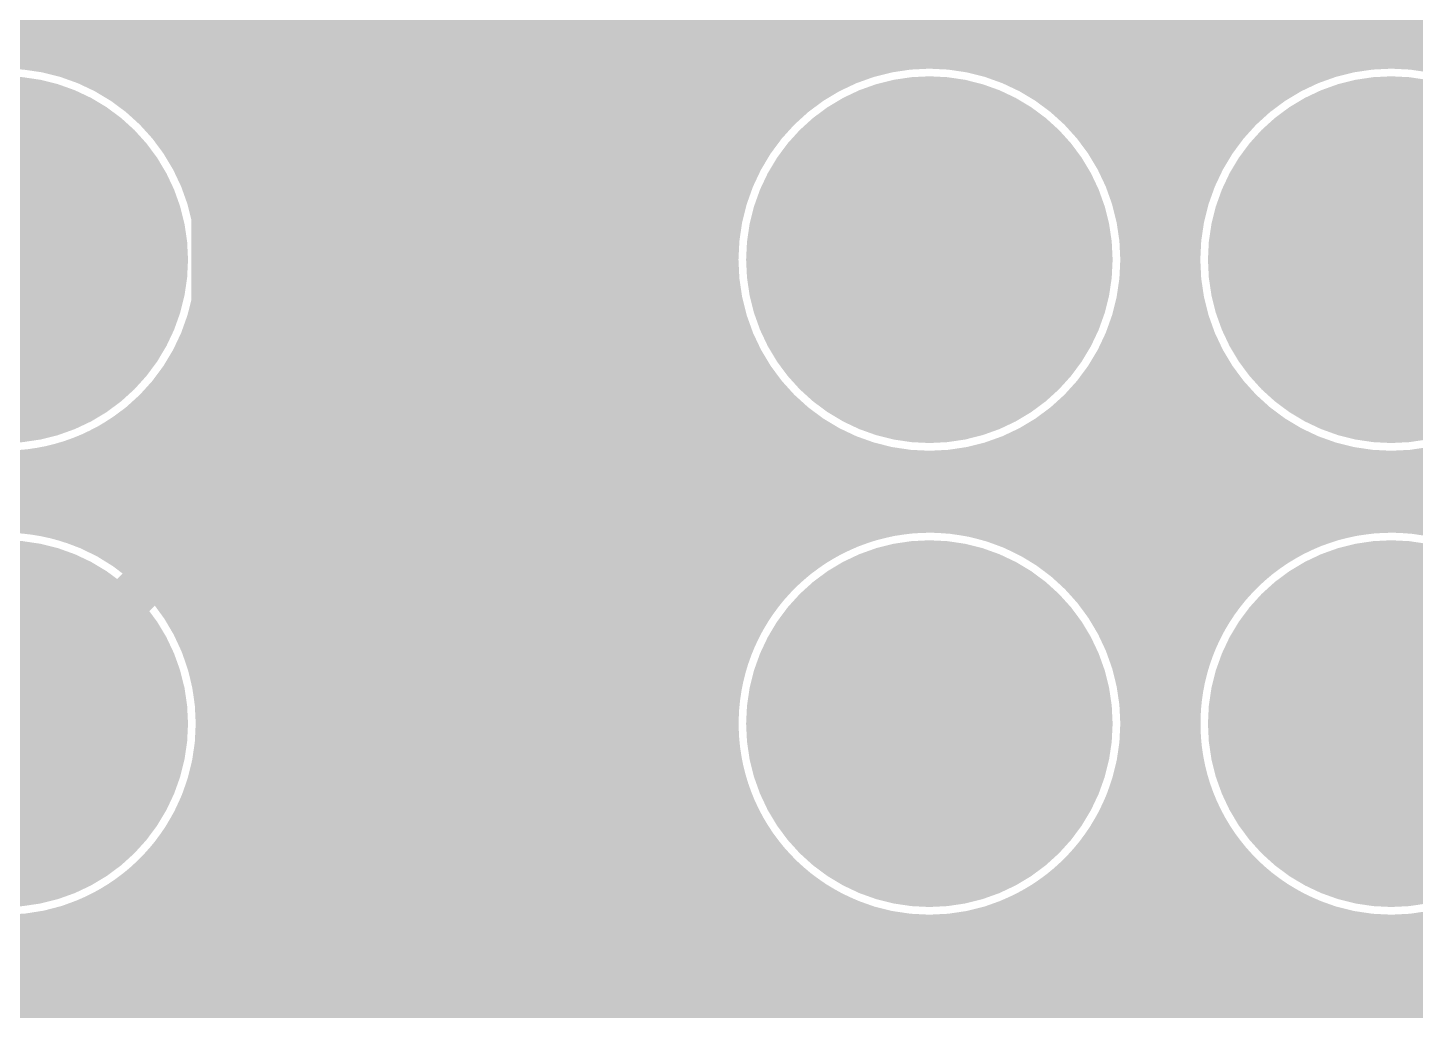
# Model space of a CAD drawing. Header units: millimetres. Extents: x 0.11 to 5.67, y 0.55 to 4.24.
# Drawn here: x 2.9853 to 3.2857, y 2.8612 to 3.0738 of the extents above; entities that cross this region are included whole.
import ezdxf

# ---------------------------------------------------------------- set-up
doc = ezdxf.new("R2010")
doc.units = ezdxf.units.MM
doc.header["$MEASUREMENT"] = 0
for name, color, linetype in [('BottomLayer', 5, 'Continuous'), ('BottomSolder', 6, 'Continuous'), ('InternalPlane1', 76, 'Continuous'), ('InternalPlane2', 16, 'Continuous'), ('MultiLayer', 9, 'Continuous'), ('PadHoleLayer', 156, 'Continuous'), ('TopLayer', 1, 'Continuous'), ('TopOverlay', 2, 'Continuous'), ('TopSolder', 216, 'Continuous')]:
    doc.layers.add(name, color=color, linetype=linetype)

# ---------------------------------------------------------------- blocks, each defined once
blk = doc.blocks.new('NANOPINEO_CORE_1')
at = {"layer": 'BottomLayer', "const_width": 0.0315}
for points in [[(-0.12894, -0.58169, 1), (-0.09744, -0.58169, 1)], [(-0.02894, -0.58169, 1), (0.00256, -0.58169, 1)], [(0.07126, -0.58169, 1), (0.10276, -0.58169, 1)], [(0.17126, -0.58169, 1), (0.20276, -0.58169, 1)], [(-0.12894, -0.68209, 1), (-0.09744, -0.68209, 1)], [(-0.02894, -0.68209, 1), (0.00256, -0.68209, 1)], [(0.07126, -0.68209, 1), (0.10276, -0.68209, 1)], [(0.17126, -0.68209, 1), (0.20276, -0.68209, 1)]]:
    blk.add_lwpolyline(points, format="xyb", close=True, dxfattribs=at)
at = {"layer": 'BottomSolder', "const_width": 0.03346}
for points in [[(-0.12992, -0.58169, 1), (-0.09646, -0.58169, 1)], [(-0.02992, -0.58169, 1), (0.00354, -0.58169, 1)], [(0.07028, -0.58169, 1), (0.10374, -0.58169, 1)], [(0.17028, -0.58169, 1), (0.20374, -0.58169, 1)], [(-0.12992, -0.68209, 1), (-0.09646, -0.68209, 1)], [(-0.02992, -0.68209, 1), (0.00354, -0.68209, 1)], [(0.07028, -0.68209, 1), (0.10374, -0.68209, 1)], [(0.17028, -0.68209, 1), (0.20374, -0.68209, 1)]]:
    blk.add_lwpolyline(points, format="xyb", close=True, dxfattribs=at)
at = {"layer": 'InternalPlane1', "const_width": 0.01181}
for points in [[(0.06467, -0.53784, -0.240079), (0.10935, -0.53784)], [(0.04316, -0.60403, -0.240079), (0.04316, -0.55935)], [(0.13086, -0.55935, -0.240079), (0.13086, -0.60403)], [(0.10935, -0.62554, -0.240079), (0.06467, -0.62554)], [(0.06467, -0.63824, -0.240079), (0.10935, -0.63824)], [(0.04316, -0.70443, -0.240079), (0.04316, -0.65974)], [(0.13086, -0.65974, -0.240079), (0.13086, -0.70443)], [(0.10935, -0.72594, -0.240079), (0.06467, -0.72594)]]:
    blk.add_lwpolyline(points, format="xyb", dxfattribs=at)
at = {"layer": 'InternalPlane1'}
for points, const_width in [([(0.06171, -0.53784, 1), (0.06762, -0.53784, 1)], 0.00591), ([(0.1064, -0.53784, 1), (0.1123, -0.53784, 1)], 0.00591), ([(-0.13303, -0.58169, 1), (-0.09335, -0.58169, 1)], 0.03968), ([(-0.03303, -0.58169, 1), (0.00665, -0.58169, 1)], 0.03968), ([(0.16717, -0.58169, 1), (0.20685, -0.58169, 1)], 0.03968), ([(0.04021, -0.55935, 1), (0.04611, -0.55935, 1)], 0.00591), ([(0.1279, -0.55935, 1), (0.13381, -0.55935, 1)], 0.00591), ([(0.04021, -0.60403, 1), (0.04611, -0.60403, 1)], 0.00591), ([(0.1279, -0.60403, 1), (0.13381, -0.60403, 1)], 0.00591), ([(0.06171, -0.62554, 1), (0.06762, -0.62554, 1)], 0.00591), ([(0.1064, -0.62554, 1), (0.1123, -0.62554, 1)], 0.00591), ([(0.06171, -0.63824, 1), (0.06762, -0.63824, 1)], 0.00591), ([(0.1064, -0.63824, 1), (0.1123, -0.63824, 1)], 0.00591), ([(-0.13303, -0.68209, 1), (-0.09335, -0.68209, 1)], 0.03968), ([(-0.03303, -0.68209, 1), (0.00665, -0.68209, 1)], 0.03968), ([(0.16717, -0.68209, 1), (0.20685, -0.68209, 1)], 0.03968), ([(0.04021, -0.65974, 1), (0.04611, -0.65974, 1)], 0.00591), ([(0.1279, -0.65974, 1), (0.13381, -0.65974, 1)], 0.00591), ([(0.04021, -0.70443, 1), (0.04611, -0.70443, 1)], 0.00591), ([(0.1279, -0.70443, 1), (0.13381, -0.70443, 1)], 0.00591), ([(0.06171, -0.72594, 1), (0.06762, -0.72594, 1)], 0.00591), ([(0.1064, -0.72594, 1), (0.1123, -0.72594, 1)], 0.00591)]:
    blk.add_lwpolyline(points, format="xyb", close=True, dxfattribs=dict(at, const_width=const_width))
at = {"layer": 'InternalPlane2', "const_width": 0.03968}
for points in [[(-0.13303, -0.58169, 1), (-0.09335, -0.58169, 1)], [(-0.03303, -0.58169, 1), (0.00665, -0.58169, 1)], [(0.06717, -0.58169, 1), (0.10685, -0.58169, 1)], [(0.16717, -0.58169, 1), (0.20685, -0.58169, 1)], [(-0.13303, -0.68209, 1), (-0.09335, -0.68209, 1)], [(-0.03303, -0.68209, 1), (0.00665, -0.68209, 1)], [(0.06717, -0.68209, 1), (0.10685, -0.68209, 1)], [(0.16717, -0.68209, 1), (0.20685, -0.68209, 1)]]:
    blk.add_lwpolyline(points, format="xyb", close=True, dxfattribs=at)
at = {"layer": 'MultiLayer', "const_width": 0.0315}
for points in [[(-0.12894, -0.58169, 1), (-0.09744, -0.58169, 1)], [(-0.02894, -0.58169, 1), (0.00256, -0.58169, 1)], [(0.07126, -0.58169, 1), (0.10276, -0.58169, 1)], [(0.17126, -0.58169, 1), (0.20276, -0.58169, 1)], [(-0.12894, -0.68209, 1), (-0.09744, -0.68209, 1)], [(-0.02894, -0.68209, 1), (0.00256, -0.68209, 1)], [(0.07126, -0.68209, 1), (0.10276, -0.68209, 1)], [(0.17126, -0.68209, 1), (0.20276, -0.68209, 1)]]:
    blk.add_lwpolyline(points, format="xyb", close=True, dxfattribs=at)
at = {"layer": 'PadHoleLayer', "const_width": 0.01969}
for points in [[(-0.12303, -0.58169, 1), (-0.10335, -0.58169, 1)], [(-0.02303, -0.58169, 1), (-0.00335, -0.58169, 1)], [(0.07717, -0.58169, 1), (0.09685, -0.58169, 1)], [(0.17717, -0.58169, 1), (0.19685, -0.58169, 1)], [(-0.12303, -0.68209, 1), (-0.10335, -0.68209, 1)], [(-0.02303, -0.68209, 1), (-0.00335, -0.68209, 1)], [(0.07717, -0.68209, 1), (0.09685, -0.68209, 1)], [(0.17717, -0.68209, 1), (0.19685, -0.68209, 1)]]:
    blk.add_lwpolyline(points, format="xyb", close=True, dxfattribs=at)
at = {"layer": 'TopLayer', "const_width": 0.0315}
for points in [[(-0.12894, -0.58169, 1), (-0.09744, -0.58169, 1)], [(-0.02894, -0.58169, 1), (0.00256, -0.58169, 1)], [(0.07126, -0.58169, 1), (0.10276, -0.58169, 1)], [(0.17126, -0.58169, 1), (0.20276, -0.58169, 1)], [(-0.12894, -0.68209, 1), (-0.09744, -0.68209, 1)], [(-0.02894, -0.68209, 1), (0.00256, -0.68209, 1)], [(0.07126, -0.68209, 1), (0.10276, -0.68209, 1)], [(0.17126, -0.68209, 1), (0.20276, -0.68209, 1)]]:
    blk.add_lwpolyline(points, format="xyb", close=True, dxfattribs=at)
at = {"layer": 'TopOverlay', "const_width": 0.00787}
blk.add_lwpolyline([(0.51181, -0.52559), (-0.43799, -0.52559)], dxfattribs=at)
at = {"layer": 'TopSolder', "const_width": 0.03346}
for points in [[(-0.12992, -0.58169, 1), (-0.09646, -0.58169, 1)], [(-0.02992, -0.58169, 1), (0.00354, -0.58169, 1)], [(0.07028, -0.58169, 1), (0.10374, -0.58169, 1)], [(0.17028, -0.58169, 1), (0.20374, -0.58169, 1)], [(-0.12992, -0.68209, 1), (-0.09646, -0.68209, 1)], [(-0.02992, -0.68209, 1), (0.00354, -0.68209, 1)], [(0.07028, -0.68209, 1), (0.10374, -0.68209, 1)], [(0.17028, -0.68209, 1), (0.20374, -0.68209, 1)]]:
    blk.add_lwpolyline(points, format="xyb", close=True, dxfattribs=at)

msp = doc.modelspace()

# ---------------------------------------------------------------- linework, layer by layer
at = {"layer": 'BottomLayer'}
for points, const_width in [([(2.50984, 3.07775), (4.4252, 3.07775)], 0.00787), ([(2.50984, 3.06987), (4.4252, 3.06987)], 0.00787), ([(3.08032, 3.02362), (3.08032, 3.06299)], 0.01969), ([(3.00434, 3.062), (3.06025, 3.062)], 0.00787), ([(3.10038, 3.062), (3.15649, 3.062)], 0.00787), ([(3.20453, 3.062), (3.25649, 3.062)], 0.00787), ([(3.01377, 3.05413), (3.04957, 3.05413)], 0.00787), ([(3.11106, 3.05413), (3.14705, 3.05413)], 0.00787), ([(3.21397, 3.05413), (3.24705, 3.05413)], 0.00787), ([(3.01953, 3.04625), (3.04339, 3.04625)], 0.00787), ([(3.11724, 3.04625), (3.1413, 3.04625)], 0.00787), ([(3.21973, 3.04625), (3.2413, 3.04625)], 0.00787), ([(3.02312, 3.03838), (3.0396, 3.03838)], 0.00787), ([(3.12103, 3.03838), (3.13771, 3.03838)], 0.00787), ([(3.22332, 3.03838), (3.23771, 3.03838)], 0.00787), ([(3.02506, 3.0305), (3.03756, 3.0305)], 0.00787), ([(3.12307, 3.0305), (3.13576, 3.0305)], 0.00787), ([(3.22526, 3.0305), (3.23576, 3.0305)], 0.00787), ([(3.04094, 3.02362), (3.08032, 3.02362)], 0.01969), ([(3.08032, 3.02362), (3.11969, 3.02362)], 0.01969), ([(3.08032, 2.98425), (3.08032, 3.02362)], 0.01969), ([(3.02558, 3.02263), (3.03702, 3.02263)], 0.00787), ([(3.12361, 3.02263), (3.13525, 3.02263)], 0.00787), ([(3.22578, 3.02263), (3.23525, 3.02263)], 0.00787), ([(3.02471, 3.01476), (3.03793, 3.01476)], 0.00787), ([(3.1227, 3.01476), (3.13611, 3.01476)], 0.00787), ([(3.22491, 3.01476), (3.23611, 3.01476)], 0.00787), ([(3.02238, 3.00688), (3.04037, 3.00688)], 0.00787), ([(3.12026, 3.00688), (3.13844, 3.00688)], 0.00787), ([(3.22258, 3.00688), (3.23844, 3.00688)], 0.00787), ([(3.01832, 2.99901), (3.04468, 2.99901)], 0.00787), ([(3.11595, 2.99901), (3.14251, 2.99901)], 0.00787), ([(3.21851, 2.99901), (3.24251, 2.99901)], 0.00787), ([(3.01185, 2.99113), (3.05168, 2.99113)], 0.00787), ([(3.10895, 2.99113), (3.14898, 2.99113)], 0.00787), ([(3.21205, 2.99113), (3.24898, 2.99113)], 0.00787), ([(3.00083, 2.98326), (3.06462, 2.98326)], 0.00787), ([(3.09601, 2.98326), (3.16, 2.98326)], 0.00787), ([(3.20103, 2.98326), (3.26, 2.98326)], 0.00787), ([(2.58549, 2.97539), (4.60236, 2.97539)], 0.00787), ([(2.98974, 2.96751), (3.17109, 2.96751)], 0.00787), ([(3.08032, 2.92323), (3.08032, 2.9626)], 0.01969), ([(3.18994, 2.96751), (3.27109, 2.96751)], 0.00787), ([(3.00723, 2.95964), (3.05687, 2.95964)], 0.00787), ([(3.10376, 2.95964), (3.1536, 2.95964)], 0.00787), ([(3.20742, 2.95964), (3.2536, 2.95964)], 0.00787), ([(3.01547, 2.95176), (3.04774, 2.95176)], 0.00787), ([(3.11289, 2.95176), (3.14536, 2.95176)], 0.00787), ([(3.21566, 2.95176), (3.24536, 2.95176)], 0.00787), ([(3.0206, 2.94389), (3.04225, 2.94389)], 0.00787), ([(3.11838, 2.94389), (3.14023, 2.94389)], 0.00787), ([(3.2208, 2.94389), (3.24023, 2.94389)], 0.00787), ([(3.02375, 2.93602), (3.03894, 2.93602)], 0.00787), ([(3.12169, 2.93602), (3.13708, 2.93602)], 0.00787), ([(3.22394, 2.93602), (3.23708, 2.93602)], 0.00787), ([(3.04094, 2.92323), (3.08032, 2.92323)], 0.01969), ([(3.08032, 2.92323), (3.11969, 2.92323)], 0.01969), ([(3.02532, 2.92814), (3.03729, 2.92814)], 0.00787), ([(3.12334, 2.92814), (3.1355, 2.92814)], 0.00787), ([(3.22552, 2.92814), (3.2355, 2.92814)], 0.00787), ([(3.02549, 2.92027), (3.03711, 2.92027)], 0.00787), ([(3.12352, 2.92027), (3.13533, 2.92027)], 0.00787), ([(3.22569, 2.92027), (3.23533, 2.92027)], 0.00787), ([(3.02428, 2.91239), (3.03838, 2.91239)], 0.00787), ([(3.12224, 2.91239), (3.13655, 2.91239)], 0.00787), ([(3.22447, 2.91239), (3.23655, 2.91239)], 0.00787), ([(3.02154, 2.90452), (3.04126, 2.90452)], 0.00787), ([(3.11937, 2.90452), (3.13928, 2.90452)], 0.00787), ([(3.22174, 2.90452), (3.23928, 2.90452)], 0.00787), ([(3.01697, 2.89665), (3.04613, 2.89665)], 0.00787), ([(3.1145, 2.89665), (3.14386, 2.89665)], 0.00787), ([(3.21716, 2.89665), (3.24386, 2.89665)], 0.00787), ([(3.00969, 2.88877), (3.05408, 2.88877)], 0.00787), ([(3.10655, 2.88877), (3.15114, 2.88877)], 0.00787), ([(3.20988, 2.88877), (3.25114, 2.88877)], 0.00787), ([(2.9964, 2.88091), (3.07113, 2.88091)], 0.00787), ([(3.0895, 2.88091), (3.16443, 2.88091)], 0.00787), ([(3.19659, 2.88091), (3.26443, 2.88091)], 0.00787), ([(2.67263, 2.86319), (3.70276, 2.86319)], 0.00787)]:
    msp.add_lwpolyline(points, dxfattribs=dict(at, const_width=const_width))
for points, const_width in [([(3.02559, 3.02362, 1), (2.93504, 3.02362, 1)], 0.00787), ([(3.12362, 3.02362, 1), (3.03701, 3.02362, 1)], 0.00787), ([(3.07539, 3.06299, 1), (3.08524, 3.06299, 1)], 0.00984), ([(3.22579, 3.02362, 1), (3.13524, 3.02362, 1)], 0.00787), ([(3.32579, 3.02362, 1), (3.23524, 3.02362, 1)], 0.00787), ([(3.00237, 3.062, 1), (3.0063, 3.062, 1)], 0.00394), ([(3.05828, 3.062, 1), (3.06222, 3.062, 1)], 0.00394), ([(3.09841, 3.062, 1), (3.10235, 3.062, 1)], 0.00394), ([(3.15452, 3.062, 1), (3.15846, 3.062, 1)], 0.00394), ([(3.20256, 3.062, 1), (3.2065, 3.062, 1)], 0.00394), ([(3.25452, 3.062, 1), (3.25846, 3.062, 1)], 0.00394), ([(3.0118, 3.05413, 1), (3.01574, 3.05413, 1)], 0.00394), ([(3.04761, 3.05413, 1), (3.05154, 3.05413, 1)], 0.00394), ([(3.10909, 3.05413, 1), (3.11302, 3.05413, 1)], 0.00394), ([(3.14509, 3.05413, 1), (3.14902, 3.05413, 1)], 0.00394), ([(3.212, 3.05413, 1), (3.21594, 3.05413, 1)], 0.00394), ([(3.24509, 3.05413, 1), (3.24902, 3.05413, 1)], 0.00394), ([(3.01756, 3.04625, 1), (3.0215, 3.04625, 1)], 0.00394), ([(3.04142, 3.04625, 1), (3.04536, 3.04625, 1)], 0.00394), ([(3.11527, 3.04625, 1), (3.11921, 3.04625, 1)], 0.00394), ([(3.13933, 3.04625, 1), (3.14327, 3.04625, 1)], 0.00394), ([(3.21776, 3.04625, 1), (3.22169, 3.04625, 1)], 0.00394), ([(3.23933, 3.04625, 1), (3.24327, 3.04625, 1)], 0.00394), ([(3.02115, 3.03838, 1), (3.02509, 3.03838, 1)], 0.00394), ([(3.03763, 3.03838, 1), (3.04157, 3.03838, 1)], 0.00394), ([(3.11906, 3.03838, 1), (3.123, 3.03838, 1)], 0.00394), ([(3.13574, 3.03838, 1), (3.13968, 3.03838, 1)], 0.00394), ([(3.22135, 3.03838, 1), (3.22528, 3.03838, 1)], 0.00394), ([(3.23574, 3.03838, 1), (3.23968, 3.03838, 1)], 0.00394), ([(3.0231, 3.0305, 1), (3.02703, 3.0305, 1)], 0.00394), ([(3.03559, 3.0305, 1), (3.03953, 3.0305, 1)], 0.00394), ([(3.1211, 3.0305, 1), (3.12504, 3.0305, 1)], 0.00394), ([(3.13379, 3.0305, 1), (3.13773, 3.0305, 1)], 0.00394), ([(3.22329, 3.0305, 1), (3.22723, 3.0305, 1)], 0.00394), ([(3.23379, 3.0305, 1), (3.23773, 3.0305, 1)], 0.00394), ([(3.03602, 3.02362, 1), (3.04587, 3.02362, 1)], 0.00984), ([(3.07539, 3.02362, 1), (3.08524, 3.02362, 1)], 0.00984), ([(3.07539, 3.02362, 1), (3.08524, 3.02362, 1)], 0.00984), ([(3.07539, 3.02362, 1), (3.08524, 3.02362, 1)], 0.00984), ([(3.07539, 3.02362, 1), (3.08524, 3.02362, 1)], 0.00984), ([(3.11476, 3.02362, 1), (3.12461, 3.02362, 1)], 0.00984), ([(3.02361, 3.02263, 1), (3.02755, 3.02263, 1)], 0.00394), ([(3.02362, 3.02362, 1), (3.02756, 3.02362, 1)], 0.00394), ([(3.03504, 3.02362, 1), (3.03898, 3.02362, 1)], 0.00394), ([(3.03505, 3.02263, 1), (3.03899, 3.02263, 1)], 0.00394), ([(3.12164, 3.02263, 1), (3.12558, 3.02263, 1)], 0.00394), ([(3.12165, 3.02362, 1), (3.12559, 3.02362, 1)], 0.00394), ([(3.13327, 3.02362, 1), (3.1372, 3.02362, 1)], 0.00394), ([(3.13328, 3.02263, 1), (3.13722, 3.02263, 1)], 0.00394), ([(3.22381, 3.02263, 1), (3.22775, 3.02263, 1)], 0.00394), ([(3.22382, 3.02362, 1), (3.22776, 3.02362, 1)], 0.00394), ([(3.23327, 3.02362, 1), (3.2372, 3.02362, 1)], 0.00394), ([(3.23328, 3.02263, 1), (3.23722, 3.02263, 1)], 0.00394), ([(3.02275, 3.01476, 1), (3.02668, 3.01476, 1)], 0.00394), ([(3.03596, 3.01476, 1), (3.03989, 3.01476, 1)], 0.00394), ([(3.12074, 3.01476, 1), (3.12467, 3.01476, 1)], 0.00394), ([(3.13414, 3.01476, 1), (3.13808, 3.01476, 1)], 0.00394), ([(3.22294, 3.01476, 1), (3.22688, 3.01476, 1)], 0.00394), ([(3.23414, 3.01476, 1), (3.23808, 3.01476, 1)], 0.00394), ([(3.02041, 3.00688, 1), (3.02435, 3.00688, 1)], 0.00394), ([(3.03841, 3.00688, 1), (3.04234, 3.00688, 1)], 0.00394), ([(3.11829, 3.00688, 1), (3.12222, 3.00688, 1)], 0.00394), ([(3.13648, 3.00688, 1), (3.14041, 3.00688, 1)], 0.00394), ([(3.22061, 3.00688, 1), (3.22455, 3.00688, 1)], 0.00394), ([(3.23648, 3.00688, 1), (3.24041, 3.00688, 1)], 0.00394), ([(3.01635, 2.99901, 1), (3.02028, 2.99901, 1)], 0.00394), ([(3.04271, 2.99901, 1), (3.04665, 2.99901, 1)], 0.00394), ([(3.11398, 2.99901, 1), (3.11792, 2.99901, 1)], 0.00394), ([(3.14054, 2.99901, 1), (3.14448, 2.99901, 1)], 0.00394), ([(3.21654, 2.99901, 1), (3.22048, 2.99901, 1)], 0.00394), ([(3.24054, 2.99901, 1), (3.24448, 2.99901, 1)], 0.00394), ([(3.00988, 2.99113, 1), (3.01382, 2.99113, 1)], 0.00394), ([(3.04971, 2.99113, 1), (3.05365, 2.99113, 1)], 0.00394), ([(3.07539, 2.98425, 1), (3.08524, 2.98425, 1)], 0.00984), ([(3.10698, 2.99113, 1), (3.11092, 2.99113, 1)], 0.00394), ([(3.14701, 2.99113, 1), (3.15095, 2.99113, 1)], 0.00394), ([(3.21008, 2.99113, 1), (3.21401, 2.99113, 1)], 0.00394), ([(3.24701, 2.99113, 1), (3.25095, 2.99113, 1)], 0.00394), ([(2.99886, 2.98326, 1), (3.0028, 2.98326, 1)], 0.00394), ([(3.06265, 2.98326, 1), (3.06659, 2.98326, 1)], 0.00394), ([(3.09404, 2.98326, 1), (3.09798, 2.98326, 1)], 0.00394), ([(3.15803, 2.98326, 1), (3.16197, 2.98326, 1)], 0.00394), ([(3.19906, 2.98326, 1), (3.20299, 2.98326, 1)], 0.00394), ([(3.25803, 2.98326, 1), (3.26197, 2.98326, 1)], 0.00394), ([(2.98777, 2.96751, 1), (2.99171, 2.96751, 1)], 0.00394), ([(3.07539, 2.9626, 1), (3.08524, 2.9626, 1)], 0.00984), ([(3.16912, 2.96751, 1), (3.17306, 2.96751, 1)], 0.00394), ([(3.18797, 2.96751, 1), (3.19191, 2.96751, 1)], 0.00394), ([(3.26912, 2.96751, 1), (3.27306, 2.96751, 1)], 0.00394), ([(3.00526, 2.95964, 1), (3.00919, 2.95964, 1)], 0.00394), ([(3.0549, 2.95964, 1), (3.05884, 2.95964, 1)], 0.00394), ([(3.1018, 2.95964, 1), (3.10573, 2.95964, 1)], 0.00394), ([(3.15163, 2.95964, 1), (3.15557, 2.95964, 1)], 0.00394), ([(3.20545, 2.95964, 1), (3.20939, 2.95964, 1)], 0.00394), ([(3.25163, 2.95964, 1), (3.25557, 2.95964, 1)], 0.00394), ([(3.0135, 2.95176, 1), (3.01743, 2.95176, 1)], 0.00394), ([(3.04577, 2.95176, 1), (3.04971, 2.95176, 1)], 0.00394), ([(3.11092, 2.95176, 1), (3.11486, 2.95176, 1)], 0.00394), ([(3.14339, 2.95176, 1), (3.14733, 2.95176, 1)], 0.00394), ([(3.21369, 2.95176, 1), (3.21763, 2.95176, 1)], 0.00394), ([(3.24339, 2.95176, 1), (3.24733, 2.95176, 1)], 0.00394), ([(3.01863, 2.94389, 1), (3.02257, 2.94389, 1)], 0.00394), ([(3.04029, 2.94389, 1), (3.04422, 2.94389, 1)], 0.00394), ([(3.11641, 2.94389, 1), (3.12034, 2.94389, 1)], 0.00394), ([(3.13826, 2.94389, 1), (3.14219, 2.94389, 1)], 0.00394), ([(3.21883, 2.94389, 1), (3.22277, 2.94389, 1)], 0.00394), ([(3.23826, 2.94389, 1), (3.24219, 2.94389, 1)], 0.00394), ([(3.02178, 2.93602, 1), (3.02572, 2.93602, 1)], 0.00394), ([(3.03697, 2.93602, 1), (3.04091, 2.93602, 1)], 0.00394), ([(3.11972, 2.93602, 1), (3.12366, 2.93602, 1)], 0.00394), ([(3.13511, 2.93602, 1), (3.13905, 2.93602, 1)], 0.00394), ([(3.22198, 2.93602, 1), (3.22591, 2.93602, 1)], 0.00394), ([(3.23511, 2.93602, 1), (3.23905, 2.93602, 1)], 0.00394), ([(3.03602, 2.92323, 1), (3.04587, 2.92323, 1)], 0.00984), ([(3.07539, 2.92323, 1), (3.08524, 2.92323, 1)], 0.00984), ([(3.07539, 2.92323, 1), (3.08524, 2.92323, 1)], 0.00984), ([(3.07539, 2.92323, 1), (3.08524, 2.92323, 1)], 0.00984), ([(3.11476, 2.92323, 1), (3.12461, 2.92323, 1)], 0.00984), ([(3.02335, 2.92814, 1), (3.02729, 2.92814, 1)], 0.00394), ([(3.03532, 2.92814, 1), (3.03926, 2.92814, 1)], 0.00394), ([(3.12137, 2.92814, 1), (3.12531, 2.92814, 1)], 0.00394), ([(3.13354, 2.92814, 1), (3.13747, 2.92814, 1)], 0.00394), ([(3.22355, 2.92814, 1), (3.22749, 2.92814, 1)], 0.00394), ([(3.23354, 2.92814, 1), (3.23747, 2.92814, 1)], 0.00394), ([(3.02362, 2.92323, 1), (3.02756, 2.92323, 1)], 0.00394), ([(3.02362, 2.92323, 1), (3.02756, 2.92323, 1)], 0.00394), ([(3.12165, 2.92323, 1), (3.12559, 2.92323, 1)], 0.00394), ([(3.12165, 2.92323, 1), (3.12559, 2.92323, 1)], 0.00394), ([(3.22382, 2.92323, 1), (3.22776, 2.92323, 1)], 0.00394), ([(3.22382, 2.92323, 1), (3.22776, 2.92323, 1)], 0.00394), ([(3.02353, 2.92027, 1), (3.02746, 2.92027, 1)], 0.00394), ([(3.03514, 2.92027, 1), (3.03908, 2.92027, 1)], 0.00394), ([(3.12155, 2.92027, 1), (3.12549, 2.92027, 1)], 0.00394), ([(3.13336, 2.92027, 1), (3.1373, 2.92027, 1)], 0.00394), ([(3.22372, 2.92027, 1), (3.22766, 2.92027, 1)], 0.00394), ([(3.23336, 2.92027, 1), (3.2373, 2.92027, 1)], 0.00394), ([(3.02231, 2.91239, 1), (3.02624, 2.91239, 1)], 0.00394), ([(3.03642, 2.91239, 1), (3.04035, 2.91239, 1)], 0.00394), ([(3.12028, 2.91239, 1), (3.12421, 2.91239, 1)], 0.00394), ([(3.13458, 2.91239, 1), (3.13852, 2.91239, 1)], 0.00394), ([(3.2225, 2.91239, 1), (3.22644, 2.91239, 1)], 0.00394), ([(3.23458, 2.91239, 1), (3.23852, 2.91239, 1)], 0.00394), ([(3.01958, 2.90452, 1), (3.02351, 2.90452, 1)], 0.00394), ([(3.03929, 2.90452, 1), (3.04323, 2.90452, 1)], 0.00394), ([(3.1174, 2.90452, 1), (3.12134, 2.90452, 1)], 0.00394), ([(3.13731, 2.90452, 1), (3.14125, 2.90452, 1)], 0.00394), ([(3.21977, 2.90452, 1), (3.22371, 2.90452, 1)], 0.00394), ([(3.23731, 2.90452, 1), (3.24125, 2.90452, 1)], 0.00394), ([(3.015, 2.89665, 1), (3.01893, 2.89665, 1)], 0.00394), ([(3.04416, 2.89665, 1), (3.04809, 2.89665, 1)], 0.00394), ([(3.11254, 2.89665, 1), (3.11647, 2.89665, 1)], 0.00394), ([(3.14189, 2.89665, 1), (3.14583, 2.89665, 1)], 0.00394), ([(3.21519, 2.89665, 1), (3.21913, 2.89665, 1)], 0.00394), ([(3.24189, 2.89665, 1), (3.24583, 2.89665, 1)], 0.00394), ([(3.00772, 2.88877, 1), (3.01165, 2.88877, 1)], 0.00394), ([(3.05211, 2.88877, 1), (3.05605, 2.88877, 1)], 0.00394), ([(3.10458, 2.88877, 1), (3.10852, 2.88877, 1)], 0.00394), ([(3.14917, 2.88877, 1), (3.15311, 2.88877, 1)], 0.00394), ([(3.20791, 2.88877, 1), (3.21185, 2.88877, 1)], 0.00394), ([(3.24917, 2.88877, 1), (3.25311, 2.88877, 1)], 0.00394), ([(2.99443, 2.88091, 1), (2.99837, 2.88091, 1)], 0.00394), ([(2.99443, 2.88091, 1), (2.99837, 2.88091, 1)], 0.00394), ([(3.06917, 2.88091, 1), (3.0731, 2.88091, 1)], 0.00394), ([(3.06917, 2.88091, 1), (3.0731, 2.88091, 1)], 0.00394), ([(3.08753, 2.88091, 1), (3.09146, 2.88091, 1)], 0.00394), ([(3.08753, 2.88091, 1), (3.09146, 2.88091, 1)], 0.00394), ([(3.16246, 2.88091, 1), (3.1664, 2.88091, 1)], 0.00394), ([(3.16246, 2.88091, 1), (3.1664, 2.88091, 1)], 0.00394), ([(3.19463, 2.88091, 1), (3.19856, 2.88091, 1)], 0.00394), ([(3.19463, 2.88091, 1), (3.19856, 2.88091, 1)], 0.00394), ([(3.26246, 2.88091, 1), (3.2664, 2.88091, 1)], 0.00394), ([(3.26246, 2.88091, 1), (3.2664, 2.88091, 1)], 0.00394)]:
    msp.add_lwpolyline(points, format="xyb", close=True, dxfattribs=dict(at, const_width=const_width))
at = {"layer": 'BottomLayer', "const_width": 0.00787}
for points in [[(2.96423, 2.88091, -1.904576), (3.02559, 2.92323)], [(3.16443, 2.88091, -1.904576), (3.22579, 2.92323)], [(3.26443, 2.88091, -1.904576), (3.32579, 2.92323)], [(3.07113, 2.88091, -2.090928), (3.12362, 2.92323)], [(3.02559, 2.92323, -0.311431), (2.9964, 2.88091)], [(3.12362, 2.92323, -0.352945), (3.0895, 2.88091)], [(3.22579, 2.92323, -0.311431), (3.19659, 2.88091)]]:
    msp.add_lwpolyline(points, format="xyb", dxfattribs=at)
at = {"layer": 'TopLayer'}
for points, const_width in [([(2.99803, 3.0935), (3.02559, 3.06595)], 0.00984), ([(3.0401, 3.07775), (3.44536, 3.07775)], 0.00787), ([(3.04387, 3.06987), (3.43748, 3.06987)], 0.00787), ([(3.02559, 2.9685), (3.02559, 3.06595)], 0.00984), ([(3.08032, 3.02362), (3.08032, 3.06299)], 0.01969), ([(3.04429, 3.04766), (3.04429, 3.06595)], 0.00787), ([(3.04429, 3.062), (3.06025, 3.062)], 0.00787), ([(3.10038, 3.062), (3.15649, 3.062)], 0.00787), ([(3.20453, 3.062), (3.25649, 3.062)], 0.00787), ([(3.04429, 3.05413), (3.04957, 3.05413)], 0.00787), ([(3.11106, 3.05413), (3.14705, 3.05413)], 0.00787), ([(3.21397, 3.05413), (3.24705, 3.05413)], 0.00787), ([(3.11724, 3.04625), (3.1413, 3.04625)], 0.00787), ([(3.21973, 3.04625), (3.2413, 3.04625)], 0.00787), ([(3.12103, 3.03838), (3.13771, 3.03838)], 0.00787), ([(3.22332, 3.03838), (3.23771, 3.03838)], 0.00787), ([(3.12307, 3.0305), (3.13576, 3.0305)], 0.00787), ([(3.22526, 3.0305), (3.23576, 3.0305)], 0.00787), ([(3.08032, 3.02362), (3.11969, 3.02362)], 0.01969), ([(3.08032, 2.98425), (3.08032, 3.02362)], 0.01969), ([(3.12361, 3.02263), (3.13525, 3.02263)], 0.00787), ([(3.22578, 3.02263), (3.23525, 3.02263)], 0.00787), ([(3.1227, 3.01476), (3.13611, 3.01476)], 0.00787), ([(3.22491, 3.01476), (3.23611, 3.01476)], 0.00787), ([(3.12026, 3.00688), (3.13844, 3.00688)], 0.00787), ([(3.22258, 3.00688), (3.23844, 3.00688)], 0.00787), ([(3.04429, 2.9685), (3.04429, 2.99958)], 0.00787), ([(3.11595, 2.99901), (3.14251, 2.99901)], 0.00787), ([(3.21851, 2.99901), (3.24251, 2.99901)], 0.00787), ([(3.04429, 2.99113), (3.05168, 2.99113)], 0.00787), ([(3.10895, 2.99113), (3.14898, 2.99113)], 0.00787), ([(3.21205, 2.99113), (3.24898, 2.99113)], 0.00787), ([(3.00689, 2.97625), (3.00689, 2.98697)], 0.00787), ([(3.00083, 2.98326), (3.00689, 2.98326)], 0.00787), ([(3.04429, 2.98326), (3.06462, 2.98326)], 0.00787), ([(3.09601, 2.98326), (3.16, 2.98326)], 0.00787), ([(3.20103, 2.98326), (3.26, 2.98326)], 0.00787), ([(2.9498, 2.97539), (3.00603, 2.97539)], 0.00787), ([(2.99625, 2.96561), (3.00689, 2.97625)], 0.00787), ([(3.04429, 2.97539), (3.37425, 2.97539)], 0.00787), ([(2.98032, 2.92323), (3.02559, 2.9685)], 0.00984), ([(2.98974, 2.96751), (2.99815, 2.96751)], 0.00787), ([(3.04426, 2.96751), (3.17109, 2.96751)], 0.00787), ([(3.08032, 2.92323), (3.08032, 2.9626)], 0.01969), ([(3.18994, 2.96751), (3.27109, 2.96751)], 0.00787), ([(3.04206, 2.95964), (3.05687, 2.95964)], 0.00787), ([(3.10376, 2.95964), (3.1536, 2.95964)], 0.00787), ([(3.20742, 2.95964), (3.2536, 2.95964)], 0.00787), ([(3.02269, 2.93916), (3.03881, 2.95528)], 0.00787), ([(3.0353, 2.95176), (3.04774, 2.95176)], 0.00787), ([(3.11289, 2.95176), (3.14536, 2.95176)], 0.00787), ([(3.21566, 2.95176), (3.24536, 2.95176)], 0.00787), ([(3.02742, 2.94389), (3.04225, 2.94389)], 0.00787), ([(3.11838, 2.94389), (3.14023, 2.94389)], 0.00787), ([(3.2208, 2.94389), (3.24023, 2.94389)], 0.00787), ([(3.02375, 2.93602), (3.03894, 2.93602)], 0.00787), ([(3.12169, 2.93602), (3.13708, 2.93602)], 0.00787), ([(3.22394, 2.93602), (3.23708, 2.93602)], 0.00787), ([(3.04094, 2.92323), (3.08032, 2.92323)], 0.01969), ([(3.08032, 2.92323), (3.11969, 2.92323)], 0.01969), ([(3.08032, 2.88386), (3.08032, 2.92323)], 0.01969), ([(3.02532, 2.92814), (3.03729, 2.92814)], 0.00787), ([(3.12334, 2.92814), (3.1355, 2.92814)], 0.00787), ([(3.22552, 2.92814), (3.2355, 2.92814)], 0.00787), ([(3.02549, 2.92027), (3.03711, 2.92027)], 0.00787), ([(3.12352, 2.92027), (3.13533, 2.92027)], 0.00787), ([(3.22569, 2.92027), (3.23533, 2.92027)], 0.00787), ([(3.02428, 2.91239), (3.03838, 2.91239)], 0.00787), ([(3.12224, 2.91239), (3.13655, 2.91239)], 0.00787), ([(3.22447, 2.91239), (3.23655, 2.91239)], 0.00787), ([(3.02154, 2.90452), (3.04126, 2.90452)], 0.00787), ([(3.11937, 2.90452), (3.13928, 2.90452)], 0.00787), ([(3.22174, 2.90452), (3.23928, 2.90452)], 0.00787), ([(3.01697, 2.89665), (3.04613, 2.89665)], 0.00787), ([(3.1145, 2.89665), (3.14386, 2.89665)], 0.00787), ([(3.21716, 2.89665), (3.24386, 2.89665)], 0.00787), ([(3.00969, 2.88877), (3.05408, 2.88877)], 0.00787), ([(3.10655, 2.88877), (3.15114, 2.88877)], 0.00787), ([(3.20988, 2.88877), (3.25114, 2.88877)], 0.00787), ([(2.99638, 2.8809), (3.07117, 2.8809)], 0.00787), ([(3.08946, 2.8809), (3.16445, 2.8809)], 0.00787), ([(3.19658, 2.8809), (3.26445, 2.8809)], 0.00787), ([(2.83804, 2.87302), (3.37711, 2.87302)], 0.00787), ([(2.94783, 2.87106), (3.13878, 2.87106)], 0.00787), ([(3.15131, 2.86587), (3.16509, 2.85209)], 0.00787), ([(3.15203, 2.86515), (3.38498, 2.86515)], 0.00787)]:
    msp.add_lwpolyline(points, dxfattribs=dict(at, const_width=const_width))
at = {"layer": 'TopLayer', "const_width": 0.00787}
for points in [[(3.03881, 3.07917, -0.198912), (3.04429, 3.06595)], [(3.03881, 3.07917, -0.198912), (3.04429, 3.06595)], [(3.04429, 3.04766, -0.741897), (3.12362, 3.02362)], [(3.12362, 3.02362, -0.741897), (3.04429, 2.99958)], [(3.00689, 2.98697, -0.355648), (2.9498, 2.99017)], [(3.02559, 2.92323, -3.200983), (2.99625, 2.96561)], [(3.04429, 2.9685, -0.198912), (3.03881, 2.95528)], [(3.04429, 2.9685, -0.198912), (3.03881, 2.95528)], [(3.02269, 2.93916, -0.090145), (3.02559, 2.92323)], [(3.13878, 2.87106, -0.198912), (3.15131, 2.86587)], [(3.13878, 2.87106, -0.198912), (3.15131, 2.86587)]]:
    msp.add_lwpolyline(points, format="xyb", dxfattribs=at)
at = {"layer": 'TopLayer'}
for points, const_width in [([(3.03813, 3.07775, 1), (3.04206, 3.07775, 1)], 0.00394), ([(3.04191, 3.06987, 1), (3.04584, 3.06987, 1)], 0.00394), ([(3.02313, 3.06595, 1), (3.02805, 3.06595, 1)], 0.00492), ([(3.02313, 3.06595, 1), (3.02805, 3.06595, 1)], 0.00492), ([(3.07539, 3.06299, 1), (3.08524, 3.06299, 1)], 0.00984), ([(3.22579, 3.02362, 1), (3.13524, 3.02362, 1)], 0.00787), ([(3.32579, 3.02362, 1), (3.23524, 3.02362, 1)], 0.00787), ([(3.04232, 3.06595, 1), (3.04626, 3.06595, 1)], 0.00394), ([(3.04232, 3.06595, 1), (3.04626, 3.06595, 1)], 0.00394), ([(3.04232, 3.06595, 1), (3.04626, 3.06595, 1)], 0.00394), ([(3.04232, 3.062, 1), (3.04626, 3.062, 1)], 0.00394), ([(3.05828, 3.062, 1), (3.06222, 3.062, 1)], 0.00394), ([(3.09841, 3.062, 1), (3.10235, 3.062, 1)], 0.00394), ([(3.15452, 3.062, 1), (3.15846, 3.062, 1)], 0.00394), ([(3.20256, 3.062, 1), (3.2065, 3.062, 1)], 0.00394), ([(3.25452, 3.062, 1), (3.25846, 3.062, 1)], 0.00394), ([(3.04232, 3.05413, 1), (3.04626, 3.05413, 1)], 0.00394), ([(3.04761, 3.05413, 1), (3.05154, 3.05413, 1)], 0.00394), ([(3.10909, 3.05413, 1), (3.11302, 3.05413, 1)], 0.00394), ([(3.14509, 3.05413, 1), (3.14902, 3.05413, 1)], 0.00394), ([(3.212, 3.05413, 1), (3.21594, 3.05413, 1)], 0.00394), ([(3.24509, 3.05413, 1), (3.24902, 3.05413, 1)], 0.00394), ([(3.04232, 3.04766, 1), (3.04626, 3.04766, 1)], 0.00394), ([(3.04232, 3.04766, 1), (3.04626, 3.04766, 1)], 0.00394), ([(3.11527, 3.04625, 1), (3.11921, 3.04625, 1)], 0.00394), ([(3.13933, 3.04625, 1), (3.14327, 3.04625, 1)], 0.00394), ([(3.21776, 3.04625, 1), (3.22169, 3.04625, 1)], 0.00394), ([(3.23933, 3.04625, 1), (3.24327, 3.04625, 1)], 0.00394), ([(3.11906, 3.03838, 1), (3.123, 3.03838, 1)], 0.00394), ([(3.13574, 3.03838, 1), (3.13968, 3.03838, 1)], 0.00394), ([(3.22135, 3.03838, 1), (3.22528, 3.03838, 1)], 0.00394), ([(3.23574, 3.03838, 1), (3.23968, 3.03838, 1)], 0.00394), ([(3.1211, 3.0305, 1), (3.12504, 3.0305, 1)], 0.00394), ([(3.13379, 3.0305, 1), (3.13773, 3.0305, 1)], 0.00394), ([(3.22329, 3.0305, 1), (3.22723, 3.0305, 1)], 0.00394), ([(3.23379, 3.0305, 1), (3.23773, 3.0305, 1)], 0.00394), ([(3.07539, 3.02362, 1), (3.08524, 3.02362, 1)], 0.00984), ([(3.07539, 3.02362, 1), (3.08524, 3.02362, 1)], 0.00984), ([(3.07539, 3.02362, 1), (3.08524, 3.02362, 1)], 0.00984), ([(3.11476, 3.02362, 1), (3.12461, 3.02362, 1)], 0.00984), ([(3.12164, 3.02263, 1), (3.12558, 3.02263, 1)], 0.00394), ([(3.12165, 3.02362, 1), (3.12559, 3.02362, 1)], 0.00394), ([(3.12165, 3.02362, 1), (3.12559, 3.02362, 1)], 0.00394), ([(3.13327, 3.02362, 1), (3.1372, 3.02362, 1)], 0.00394), ([(3.13328, 3.02263, 1), (3.13722, 3.02263, 1)], 0.00394), ([(3.22381, 3.02263, 1), (3.22775, 3.02263, 1)], 0.00394), ([(3.22382, 3.02362, 1), (3.22776, 3.02362, 1)], 0.00394), ([(3.23327, 3.02362, 1), (3.2372, 3.02362, 1)], 0.00394), ([(3.23328, 3.02263, 1), (3.23722, 3.02263, 1)], 0.00394), ([(3.12074, 3.01476, 1), (3.12467, 3.01476, 1)], 0.00394), ([(3.13414, 3.01476, 1), (3.13808, 3.01476, 1)], 0.00394), ([(3.22294, 3.01476, 1), (3.22688, 3.01476, 1)], 0.00394), ([(3.23414, 3.01476, 1), (3.23808, 3.01476, 1)], 0.00394), ([(3.11829, 3.00688, 1), (3.12222, 3.00688, 1)], 0.00394), ([(3.13648, 3.00688, 1), (3.14041, 3.00688, 1)], 0.00394), ([(3.22061, 3.00688, 1), (3.22455, 3.00688, 1)], 0.00394), ([(3.23648, 3.00688, 1), (3.24041, 3.00688, 1)], 0.00394), ([(3.04232, 2.99958, 1), (3.04626, 2.99958, 1)], 0.00394), ([(3.04232, 2.99958, 1), (3.04626, 2.99958, 1)], 0.00394), ([(3.11398, 2.99901, 1), (3.11792, 2.99901, 1)], 0.00394), ([(3.14054, 2.99901, 1), (3.14448, 2.99901, 1)], 0.00394), ([(3.21654, 2.99901, 1), (3.22048, 2.99901, 1)], 0.00394), ([(3.24054, 2.99901, 1), (3.24448, 2.99901, 1)], 0.00394), ([(3.04232, 2.99113, 1), (3.04626, 2.99113, 1)], 0.00394), ([(3.04971, 2.99113, 1), (3.05365, 2.99113, 1)], 0.00394), ([(3.07539, 2.98425, 1), (3.08524, 2.98425, 1)], 0.00984), ([(3.10698, 2.99113, 1), (3.11092, 2.99113, 1)], 0.00394), ([(3.14701, 2.99113, 1), (3.15095, 2.99113, 1)], 0.00394), ([(3.21008, 2.99113, 1), (3.21401, 2.99113, 1)], 0.00394), ([(3.24701, 2.99113, 1), (3.25095, 2.99113, 1)], 0.00394), ([(3.00492, 2.98697, 1), (3.00886, 2.98697, 1)], 0.00394), ([(3.00492, 2.98697, 1), (3.00886, 2.98697, 1)], 0.00394), ([(2.99886, 2.98326, 1), (3.0028, 2.98326, 1)], 0.00394), ([(3.00492, 2.98326, 1), (3.00886, 2.98326, 1)], 0.00394), ([(3.04232, 2.98326, 1), (3.04626, 2.98326, 1)], 0.00394), ([(3.06265, 2.98326, 1), (3.06659, 2.98326, 1)], 0.00394), ([(3.09404, 2.98326, 1), (3.09798, 2.98326, 1)], 0.00394), ([(3.15803, 2.98326, 1), (3.16197, 2.98326, 1)], 0.00394), ([(3.19906, 2.98326, 1), (3.20299, 2.98326, 1)], 0.00394), ([(3.25803, 2.98326, 1), (3.26197, 2.98326, 1)], 0.00394), ([(3.00406, 2.97539, 1), (3.00799, 2.97539, 1)], 0.00394), ([(3.00492, 2.97625, 1), (3.00886, 2.97625, 1)], 0.00394), ([(3.00492, 2.97625, 1), (3.00886, 2.97625, 1)], 0.00394), ([(3.04232, 2.97539, 1), (3.04626, 2.97539, 1)], 0.00394), ([(2.98777, 2.96751, 1), (2.99171, 2.96751, 1)], 0.00394), ([(2.99618, 2.96751, 1), (3.00012, 2.96751, 1)], 0.00394), ([(3.02313, 2.9685, 1), (3.02805, 2.9685, 1)], 0.00492), ([(3.02313, 2.9685, 1), (3.02805, 2.9685, 1)], 0.00492), ([(3.0423, 2.96751, 1), (3.04623, 2.96751, 1)], 0.00394), ([(3.04232, 2.9685, 1), (3.04626, 2.9685, 1)], 0.00394), ([(3.04232, 2.9685, 1), (3.04626, 2.9685, 1)], 0.00394), ([(3.04232, 2.9685, 1), (3.04626, 2.9685, 1)], 0.00394), ([(3.07539, 2.9626, 1), (3.08524, 2.9626, 1)], 0.00984), ([(3.22579, 2.92323, 1), (3.13524, 2.92323, 1)], 0.00787), ([(3.16912, 2.96751, 1), (3.17306, 2.96751, 1)], 0.00394), ([(3.18797, 2.96751, 1), (3.19191, 2.96751, 1)], 0.00394), ([(3.32579, 2.92323, 1), (3.23524, 2.92323, 1)], 0.00787), ([(3.26912, 2.96751, 1), (3.27306, 2.96751, 1)], 0.00394), ([(2.99428, 2.96561, 1), (2.99822, 2.96561, 1)], 0.00394), ([(2.99428, 2.96561, 1), (2.99822, 2.96561, 1)], 0.00394), ([(3.12362, 2.92323, 1), (3.03701, 2.92323, 1)], 0.00787), ([(3.04009, 2.95964, 1), (3.04402, 2.95964, 1)], 0.00394), ([(3.0549, 2.95964, 1), (3.05884, 2.95964, 1)], 0.00394), ([(3.1018, 2.95964, 1), (3.10573, 2.95964, 1)], 0.00394), ([(3.15163, 2.95964, 1), (3.15557, 2.95964, 1)], 0.00394), ([(3.20545, 2.95964, 1), (3.20939, 2.95964, 1)], 0.00394), ([(3.25163, 2.95964, 1), (3.25557, 2.95964, 1)], 0.00394), ([(3.03685, 2.95528, 1), (3.04078, 2.95528, 1)], 0.00394), ([(3.03685, 2.95528, 1), (3.04078, 2.95528, 1)], 0.00394), ([(3.03685, 2.95528, 1), (3.04078, 2.95528, 1)], 0.00394), ([(3.03333, 2.95176, 1), (3.03727, 2.95176, 1)], 0.00394), ([(3.04577, 2.95176, 1), (3.04971, 2.95176, 1)], 0.00394), ([(3.11092, 2.95176, 1), (3.11486, 2.95176, 1)], 0.00394), ([(3.14339, 2.95176, 1), (3.14733, 2.95176, 1)], 0.00394), ([(3.21369, 2.95176, 1), (3.21763, 2.95176, 1)], 0.00394), ([(3.24339, 2.95176, 1), (3.24733, 2.95176, 1)], 0.00394), ([(3.02546, 2.94389, 1), (3.02939, 2.94389, 1)], 0.00394), ([(3.04029, 2.94389, 1), (3.04422, 2.94389, 1)], 0.00394), ([(3.11641, 2.94389, 1), (3.12034, 2.94389, 1)], 0.00394), ([(3.13826, 2.94389, 1), (3.14219, 2.94389, 1)], 0.00394), ([(3.21883, 2.94389, 1), (3.22277, 2.94389, 1)], 0.00394), ([(3.23826, 2.94389, 1), (3.24219, 2.94389, 1)], 0.00394), ([(3.02073, 2.93916, 1), (3.02466, 2.93916, 1)], 0.00394), ([(3.02073, 2.93916, 1), (3.02466, 2.93916, 1)], 0.00394), ([(3.02178, 2.93602, 1), (3.02572, 2.93602, 1)], 0.00394), ([(3.03697, 2.93602, 1), (3.04091, 2.93602, 1)], 0.00394), ([(3.11972, 2.93602, 1), (3.12366, 2.93602, 1)], 0.00394), ([(3.13511, 2.93602, 1), (3.13905, 2.93602, 1)], 0.00394), ([(3.22198, 2.93602, 1), (3.22591, 2.93602, 1)], 0.00394), ([(3.23511, 2.93602, 1), (3.23905, 2.93602, 1)], 0.00394), ([(3.03602, 2.92323, 1), (3.04587, 2.92323, 1)], 0.00984), ([(3.07539, 2.92323, 1), (3.08524, 2.92323, 1)], 0.00984), ([(3.07539, 2.92323, 1), (3.08524, 2.92323, 1)], 0.00984), ([(3.07539, 2.92323, 1), (3.08524, 2.92323, 1)], 0.00984), ([(3.07539, 2.92323, 1), (3.08524, 2.92323, 1)], 0.00984), ([(3.11476, 2.92323, 1), (3.12461, 2.92323, 1)], 0.00984), ([(3.02335, 2.92814, 1), (3.02729, 2.92814, 1)], 0.00394), ([(3.03532, 2.92814, 1), (3.03926, 2.92814, 1)], 0.00394), ([(3.12137, 2.92814, 1), (3.12531, 2.92814, 1)], 0.00394), ([(3.13354, 2.92814, 1), (3.13747, 2.92814, 1)], 0.00394), ([(3.22355, 2.92814, 1), (3.22749, 2.92814, 1)], 0.00394), ([(3.23354, 2.92814, 1), (3.23747, 2.92814, 1)], 0.00394), ([(3.02362, 2.92323, 1), (3.02756, 2.92323, 1)], 0.00394), ([(3.02362, 2.92323, 1), (3.02756, 2.92323, 1)], 0.00394), ([(3.03504, 2.92323, 1), (3.03898, 2.92323, 1)], 0.00394), ([(3.12165, 2.92323, 1), (3.12559, 2.92323, 1)], 0.00394), ([(3.13327, 2.92323, 1), (3.1372, 2.92323, 1)], 0.00394), ([(3.22382, 2.92323, 1), (3.22776, 2.92323, 1)], 0.00394), ([(3.23327, 2.92323, 1), (3.2372, 2.92323, 1)], 0.00394), ([(3.02353, 2.92027, 1), (3.02746, 2.92027, 1)], 0.00394), ([(3.03514, 2.92027, 1), (3.03908, 2.92027, 1)], 0.00394), ([(3.12155, 2.92027, 1), (3.12549, 2.92027, 1)], 0.00394), ([(3.13336, 2.92027, 1), (3.1373, 2.92027, 1)], 0.00394), ([(3.22372, 2.92027, 1), (3.22766, 2.92027, 1)], 0.00394), ([(3.23336, 2.92027, 1), (3.2373, 2.92027, 1)], 0.00394), ([(3.02231, 2.91239, 1), (3.02624, 2.91239, 1)], 0.00394), ([(3.03642, 2.91239, 1), (3.04035, 2.91239, 1)], 0.00394), ([(3.12028, 2.91239, 1), (3.12421, 2.91239, 1)], 0.00394), ([(3.13458, 2.91239, 1), (3.13852, 2.91239, 1)], 0.00394), ([(3.2225, 2.91239, 1), (3.22644, 2.91239, 1)], 0.00394), ([(3.23458, 2.91239, 1), (3.23852, 2.91239, 1)], 0.00394), ([(3.01958, 2.90452, 1), (3.02351, 2.90452, 1)], 0.00394), ([(3.03929, 2.90452, 1), (3.04323, 2.90452, 1)], 0.00394), ([(3.1174, 2.90452, 1), (3.12134, 2.90452, 1)], 0.00394), ([(3.13731, 2.90452, 1), (3.14125, 2.90452, 1)], 0.00394), ([(3.21977, 2.90452, 1), (3.22371, 2.90452, 1)], 0.00394), ([(3.23731, 2.90452, 1), (3.24125, 2.90452, 1)], 0.00394), ([(3.015, 2.89665, 1), (3.01893, 2.89665, 1)], 0.00394), ([(3.04416, 2.89665, 1), (3.04809, 2.89665, 1)], 0.00394), ([(3.11254, 2.89665, 1), (3.11647, 2.89665, 1)], 0.00394), ([(3.14189, 2.89665, 1), (3.14583, 2.89665, 1)], 0.00394), ([(3.21519, 2.89665, 1), (3.21913, 2.89665, 1)], 0.00394), ([(3.24189, 2.89665, 1), (3.24583, 2.89665, 1)], 0.00394), ([(3.07539, 2.88386, 1), (3.08524, 2.88386, 1)], 0.00984), ([(3.00772, 2.88877, 1), (3.01165, 2.88877, 1)], 0.00394), ([(3.05211, 2.88877, 1), (3.05605, 2.88877, 1)], 0.00394), ([(3.10458, 2.88877, 1), (3.10852, 2.88877, 1)], 0.00394), ([(3.14917, 2.88877, 1), (3.15311, 2.88877, 1)], 0.00394), ([(3.20791, 2.88877, 1), (3.21185, 2.88877, 1)], 0.00394), ([(3.24917, 2.88877, 1), (3.25311, 2.88877, 1)], 0.00394), ([(2.99441, 2.8809, 1), (2.99835, 2.8809, 1)], 0.00394), ([(3.0692, 2.8809, 1), (3.07314, 2.8809, 1)], 0.00394), ([(3.08749, 2.8809, 1), (3.09143, 2.8809, 1)], 0.00394), ([(3.16248, 2.8809, 1), (3.16642, 2.8809, 1)], 0.00394), ([(3.19461, 2.8809, 1), (3.19854, 2.8809, 1)], 0.00394), ([(3.26248, 2.8809, 1), (3.26642, 2.8809, 1)], 0.00394), ([(3.13681, 2.87106, 1), (3.14075, 2.87106, 1)], 0.00394), ([(3.13681, 2.87106, 1), (3.14075, 2.87106, 1)], 0.00394), ([(3.13681, 2.87106, 1), (3.14075, 2.87106, 1)], 0.00394), ([(3.14934, 2.86587, 1), (3.15328, 2.86587, 1)], 0.00394), ([(3.14934, 2.86587, 1), (3.15328, 2.86587, 1)], 0.00394), ([(3.14934, 2.86587, 1), (3.15328, 2.86587, 1)], 0.00394), ([(3.15006, 2.86515, 1), (3.154, 2.86515, 1)], 0.00394)]:
    msp.add_lwpolyline(points, format="xyb", close=True, dxfattribs=dict(at, const_width=const_width))

# ---------------------------------------------------------------- block references
at = {"rotation": 180}
msp.add_blockref('NANOPINEO_CORE_1', (3.16732, 2.34154), dxfattribs=at)

doc.saveas('drawing.dxf')
